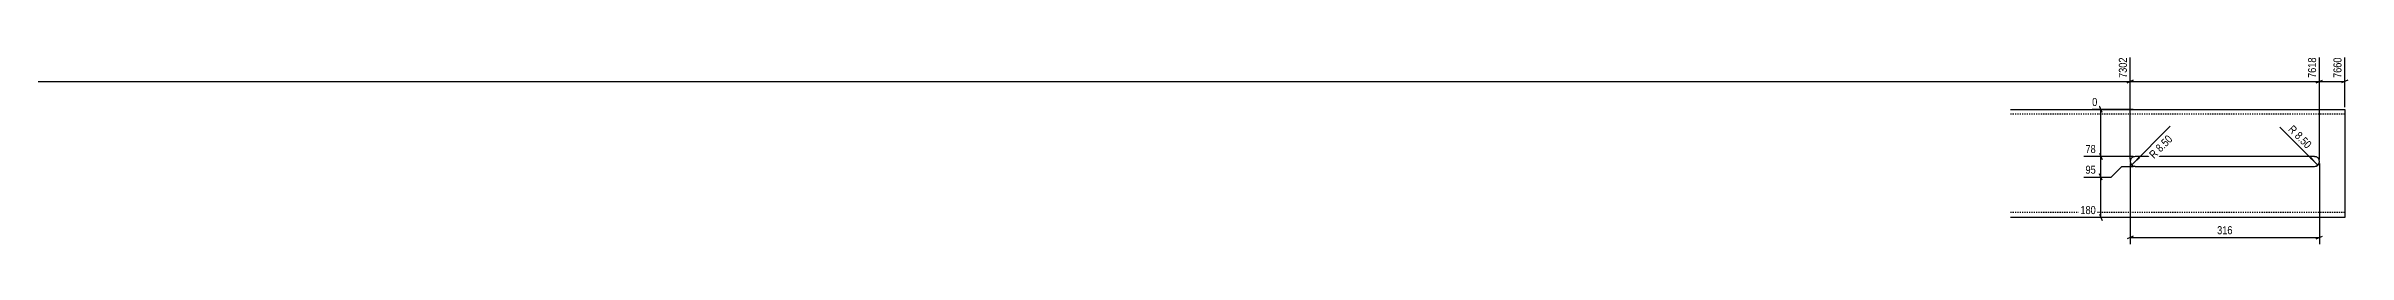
# Model space of a CAD drawing. Header units: millimetres. Extents: x 10 to 21619, y 10 to 324.
# Drawn here: x 17775 to 21619, y 10 to 324 of the extents above; entities that cross this region are included whole.
import ezdxf

# ---------------------------------------------------------------- set-up
doc = ezdxf.new("R2010")
doc.units = ezdxf.units.MM
doc.linetypes.add('DXK_LINE_DOT2', pattern=[3.9198, 1.9599, -1.9599])
doc.layers.add('MÅLSÆTNING', color=7, linetype='Continuous')
doc.layers.add('STÅL', color=7, linetype='Continuous')
doc.styles.add('Arial Narrow', font='ARIALN.TTF', dxfattribs={"height": 0.2})

msp = doc.modelspace()

# ---------------------------------------------------------------- hatches: boundary and pattern name
at = {"layer": 'MÅLSÆTNING', "linetype": 'Continuous'}
for points in [[(21271.1, 153.5), (21257.4, 142.3), (21268.6, 155.9)], [(21557.3, 155.9), (21568.5, 142.3), (21554.8, 153.5)]]:
    msp.add_hatch(color=7, dxfattribs=at).paths.add_polyline_path(points)

# ---------------------------------------------------------------- linework, layer by layer
at = {"layer": 'MÅLSÆTNING', "color": 7, "linetype": 'Continuous'}
for p, q in [((21255, 151.8), (21255, 321.5)), ((21255, 151.8), (21255, 321.5)), ((21571, 151.8), (21571, 321.5)), ((21571, 151.8), (21571, 321.5)), ((21613.4, 238.6), (21613.4, 321.5)), ((16433.4, 281.4), (21255, 281.4)), ((21260.2, 283.5), (21249.7, 279.3)), ((21249.7, 279.3), (21260.2, 283.5)), ((21255, 281.4), (21571, 281.4)), ((21565.7, 279.3), (21576.2, 283.5)), ((21571, 281.4), (21613.4, 281.4)), ((21618.6, 283.5), (21608.1, 279.3)), ((21260, 235.1), (21191.5, 235.1)), ((21208.1, 229.9), (21203.9, 240.4)), ((21206, 156.8), (21206, 235.1)), ((21257.4, 142.3), (21322, 206.9)), ((21568.5, 142.3), (21505.1, 205.7)), ((21260, 156.8), (21177.8, 156.8)), ((21260, 156.8), (21177.8, 156.8)), ((21203.9, 162.1), (21208.1, 151.6)), ((21203.9, 162.1), (21208.1, 151.6)), ((21206, 122.3), (21206, 156.8)), ((21177.8, 122.3), (21223.5, 122.3)), ((21177.8, 122.3), (21223.5, 122.3)), ((21208.1, 117.1), (21203.9, 127.6)), ((21208.1, 117.1), (21203.9, 127.6)), ((21206, 55.1), (21206, 122.3)), ((21223.5, 122.3), (21241, 139.8)), ((21223.5, 122.3), (21241, 139.8)), ((21241, 139.8), (21260, 139.8)), ((21241, 139.8), (21260, 139.8)), ((21255, 144.8), (21255, 10.5)), ((21571, 144.8), (21571, 10.5)), ((21260, 55.1), (21169.3, 55.1)), ((21203.9, 60.4), (21208.1, 49.9)), ((21260.2, 23.8), (21249.7, 19.6)), ((21255, 21.7), (21571, 21.7)), ((21565.7, 19.6), (21576.2, 23.8))]:
    msp.add_line(p, q, dxfattribs=at)
for centre, start, end in [((21263.5, 148.3), 180, 270), ((21562.5, 148.3), 270, 0)]:
    msp.add_arc(centre, 8.5, start, end, dxfattribs=at)
at = {"layer": 'STÅL', "color": 2, "linetype": 'Continuous'}
for p, q in [((21055, 235.1), (21613.4, 235.1)), ((21613.4, 235.1), (21613.4, 55.1)), ((21263.5, 156.8), (21260.2, 156.2)), ((21562.5, 156.8), (21263.5, 156.8)), ((21565.7, 156.2), (21562.5, 156.8)), ((21260.2, 140.5), (21263.5, 139.8)), ((21263.5, 139.8), (21562.5, 139.8)), ((21562.5, 139.8), (21565.7, 140.5)), ((21613.4, 55.1), (21055, 55.1))]:
    msp.add_line(p, q, dxfattribs=at)
at = {"layer": 'STÅL', "color": 7, "linetype": 'DXK_LINE_DOT2'}
for p, q in [((21613.4, 235.1), (21613.4, 230.4)), ((21613.4, 227.1), (21055, 227.1)), ((21260.2, 156.2), (21263.5, 156.8)), ((21562.5, 156.8), (21565.7, 156.2)), ((21263.5, 139.8), (21260.2, 140.5)), ((21565.7, 140.5), (21562.5, 139.8)), ((21613.4, 63.1), (21055, 63.1))]:
    msp.add_line(p, q, dxfattribs=at)
at = {"layer": 'STÅL', "color": 2, "linetype": 'Continuous'}
for centre, start, end in [((21263.5, 148.3), 112.5, 247.5), ((21562.5, 148.3), 292.5, 67.5)]:
    msp.add_arc(centre, 8.5, start, end, dxfattribs=at)
at = {"layer": 'STÅL', "color": 7, "linetype": 'DXK_LINE_DOT2'}
for centre, start, end in [((21263.5, 148.3), 112.5, 247.5), ((21562.5, 148.3), 292.5, 67.5)]:
    msp.add_arc(centre, 8.5, start, end, dxfattribs=at)

# ---------------------------------------------------------------- next in the draw order: wipeouts: each hides what was drawn before it
at = {"color": 0, "linetype": 'Continuous'}
for points in [[(21252.2, 324.3), (21232.6, 324.3), (21232.6, 284.6), (21252.2, 284.6)], [(21610.6, 324.3), (21591, 324.3), (21591, 284.6), (21610.6, 284.6)], [(21202.8, 237.9), (21202.8, 257.5), (21188.7, 257.5), (21188.7, 237.9)], [(21200.3, 159.6), (21200.3, 179.2), (21177.6, 179.2), (21177.6, 159.6)], [(21200.3, 57.9), (21200.3, 77.5), (21169.1, 77.5), (21169.1, 57.9)]]:
    msp.add_wipeout(points, dxfattribs=at).dxf.layer = 'MÅLSÆTNING'
at = {"color": 0}
for points in [[(21330.8, 184.2), (21316.9, 198.1), (21281, 162.1), (21294.8, 148.3)], [(21549.8, 164.6), (21563.7, 178.5), (21527.8, 214.4), (21513.9, 200.6)], [(21428.5, 24.3), (21428.5, 43.9), (21397.4, 43.9), (21397.4, 24.3)]]:
    msp.add_wipeout(points, dxfattribs=at).dxf.layer = 'MÅLSÆTNING'

# ---------------------------------------------------------------- next in the draw order: linework, layer by layer
at = {"layer": 'MÅLSÆTNING', "color": 7, "linetype": 'Continuous'}
msp.add_line((21565.7, 279.3), (21576.2, 283.5), dxfattribs=at)

# ---------------------------------------------------------------- next in the draw order: texts
at = {"layer": 'MÅLSÆTNING', "color": 3, "linetype": 'Continuous', "style": 'Arial Narrow'}
for s, p in [('7302', (21249.4, 287.4)), ('7660', (21607.8, 287.4))]:
    msp.add_text(s, height=13.36, rotation=90.0002, dxfattribs=at).set_placement(p)
for s, height, p in [('0', 13.4, (21191.5, 240.7)), ('78', 13.36, (21180.4, 162.4)), ('180', 13.36, (21171.9, 60.7))]:
    msp.add_text(s, height=height, dxfattribs=at).set_placement(p)
at = {"layer": 'MÅLSÆTNING', "color": 3, "style": 'Arial Narrow'}
for rotation, p in [(-45.0001, (21517.9, 200.6)), (45.0001, (21294.8, 152.2))]:
    msp.add_text('R 8.50', height=13.36, rotation=rotation, dxfattribs=at).set_placement(p)
msp.add_text('316', height=13.36, dxfattribs=at).set_placement((21400.2, 27.1))

# ---------------------------------------------------------------- next in the draw order: wipeouts: each hides what was drawn before it
at = {"color": 0, "linetype": 'Continuous'}
for points in [[(21568.2, 324.3), (21548.6, 324.3), (21548.6, 284.6), (21568.2, 284.6)], [(21200.3, 125.1), (21200.3, 144.7), (21177.6, 144.7), (21177.6, 125.1)]]:
    msp.add_wipeout(points, dxfattribs=at).dxf.layer = 'MÅLSÆTNING'

# ---------------------------------------------------------------- next in the draw order: texts
at = {"layer": 'MÅLSÆTNING', "color": 3, "linetype": 'Continuous', "style": 'Arial Narrow'}
msp.add_text('7618', height=13.36, rotation=90.0002, dxfattribs=at).set_placement((21565.4, 287.4))
msp.add_text('95', height=13.36, dxfattribs=at).set_placement((21180.4, 127.9))

doc.saveas('drawing.dxf')
